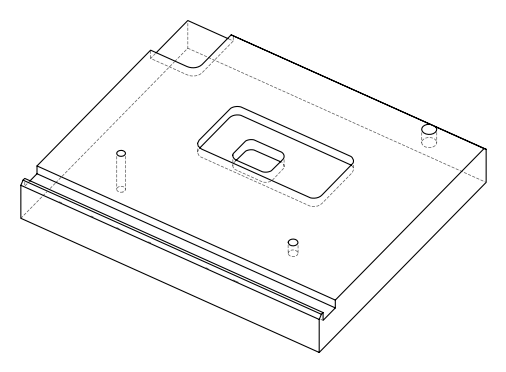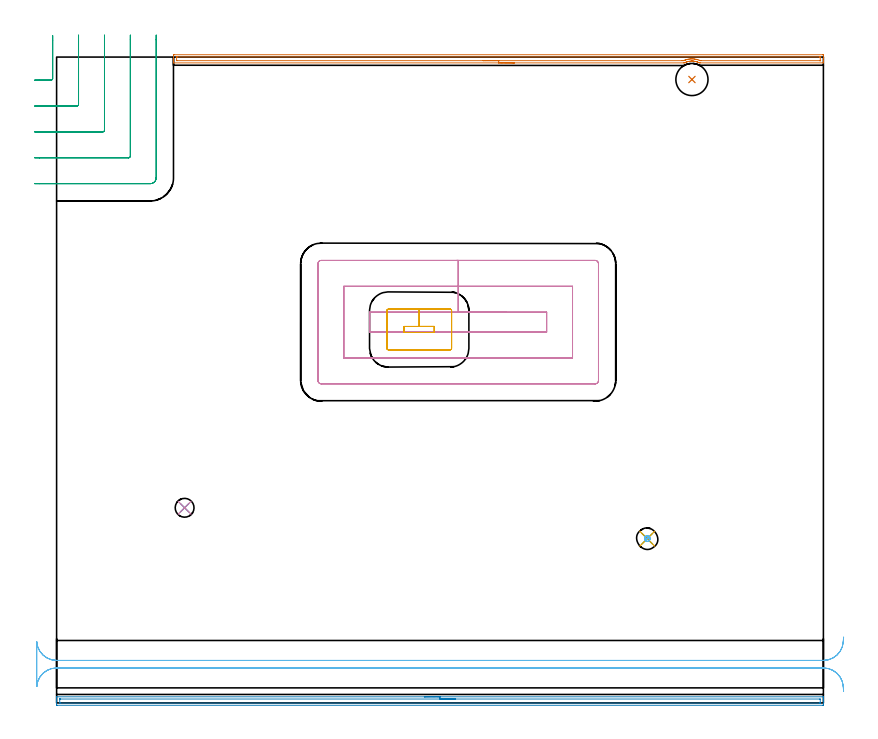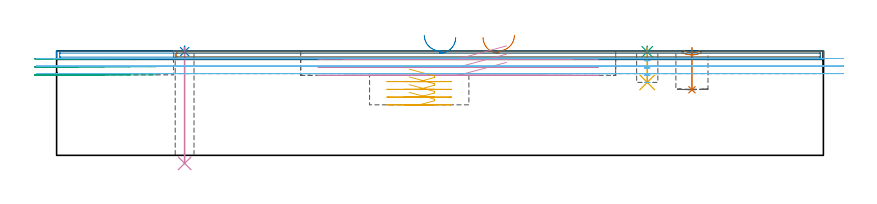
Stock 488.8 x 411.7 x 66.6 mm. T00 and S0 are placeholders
(PLAN: 12 operations, 6 tool changes, 35.3 min)
(1 INDEXABLE_INSERT_DRILL_BLIND_HOLE_FROM_SOLID | STEP1POCKET | NXT0302_012 | 0.11 min | 8092 mm3)
(2 SPOT_DRILL | STEP1HOLE | NXT0321_9005460120000 | 0.03 min | 3 mm3)
(3 SPOT_DRILL_1 | STEP1POCKET_1 | NXT0321_9005460120000 | 0.03 min | 0 mm3)
(4 DRILL_THROUGH_HOLE_INTO_CENTER | STEP1HOLE | UGT0301_515 | 0.3 min | 7496 mm3)
(5 DRILL_BLIND_HOLE_INTO_CENTER | STEP1POCKET_1 | UGT0301_515 | 0.09 min | 1990 mm3)
(6 MILL_ROUGH_BLIND_HOLE_CONTOUR | STEP1POCKET_1 | NXT0201_013 | Spiral | 0.35 min | 880 mm3)
(7 AREA_MILL | FG_CHAMFER_SURFACE | UGT0205_001 | 6.82 min | 5640 mm3)
(8 AREA_MILL_1 | FG_CHAMFER_SURFACE_1 | UGT0205_001 | 8.01 min | 7128 mm3)
(9 MILL_CORNER_NOTCH_RECTANGULAR | CORNER_NOTCH_RECTANGULAR | UGT0201_105 | Follow Part, ap 5.5, ae 75% | 3.52 min | 103764 mm3)
(10 MILL_RECTANGULAR_POCKET | POCKET_RECTANGULAR_STRAIGHT | UGT0201_105 | Follow Part, ap 5.5, ae 75% | 7.47 min | 313196 mm3)
(11 MILL_RECTANGULAR_POCKET_1 | POCKET_RECTANGULAR_STRAIGHT_1 | UGT0201_105 | Follow Part, ap 5.5, ae 75% | 2.03 min | 54667 mm3)
(12 MILL_RECTANGULAR_SLOT | SLOT_RECTANGULAR | UGT0201_109 | Follow Part, ap 6.35, ae 75% | 6.58 min | 214172 mm3)
(TOOL NXT0302_012 | Index. Insert Drill 20.5mm [880-D2050L25-03] | D20.5 PA176 FL62 Z2)
(TOOL NXT0321_9005460120000 | NC Spot Drill, 142deg, 12mm, Carbide, Uncoated | D12 PA142 FL30 Z2)
(TOOL UGT0301_515 | Carbide Drill 12.0 mm | D12 PA118 FL101 Z2)
(TOOL NXT0201_013 | ENDMILL 10mm | D10 FL30 Z4)
(TOOL UGT0205_001 | Chamfer Mill 20 x 3 x 45 deg. | D20 FL50 Z2)
(TOOL UGT0201_105 | End Mill 22 mm | D22 FL25 Z2)
(TOOL UGT0201_109 | End Mill 25.4 mm | D25.4 FL25 Z2)
(OP 1 INDEXABLE_INSERT_DRILL_BLIND_HOLE_FROM_SOLID)
G17 G21 G94 G90
T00 M6
G54
G17 G0 G90 X405. Y397.4 S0 M3
G43 Z76.6 H1
G94 G81 G98 Z41.8 F250. R68.6
G80
M5
M2
(OP 2 SPOT_DRILL)
G17 G21 G94 G90
T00 M6
G54
G17 G0 G90 X81.6 Y124.4 S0 M3
G43 Z76.6 H0
G94 G81 G98 Z66.084 F250. R69.6
G80
M5
M2
(OP 3 SPOT_DRILL_1)
G17 G21 G94 G90
T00 M6
G54
G17 G0 G90 X376.5 Y104.7 S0 M3
G43 Z76.6 H0
G94 G81 G98 Z66.019 F250. R69.6
G80
M5
M2
(OP 4 DRILL_THROUGH_HOLE_INTO_CENTER)
G17 G21 G94 G90
T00 M6
G54
G17 G0 G90 X81.6 Y124.4 S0 M3
G43 Z76.6 H0
G94 G73 G98 Z-5.105 F250. Q11.951 R68.6
G80
M5
M2
(OP 5 DRILL_BLIND_HOLE_INTO_CENTER)
G17 G21 G94 G90
T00 M6
G54
G17 G0 G90 X376.5 Y104.7 S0 M3
G43 Z76.6 H0
G94 G81 G98 Z46.5 F250. R68.6
G80
M5
M2
(OP 6 MILL_ROUGH_BLIND_HOLE_CONTOUR)
G17 G21 G94 G90
T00 M6
G54
G17 G0 G90 X376.5 Y104.7 S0 M3
G43 Z76.6 H0
Z64.98
G94 G3 X377.091 Y105.859 R0.73 F250.
X375.471 Y106.116 R1.159
X375.084 Y103.671 R1.75
X375.471 Y106.116 R-1.75
X375.278 Y104.894 R0.875
X376.5 Y104.7 R0.875
G0 Z60.36
G3 X377.091 Y105.859 R0.73
X375.471 Y106.116 R1.159
X375.084 Y103.671 R1.75
X375.471 Y106.116 R-1.75
X375.278 Y104.894 R0.875
X376.5 Y104.7 R0.875
G0 Z55.74
G3 X377.091 Y105.859 R0.73
X375.471 Y106.116 R1.159
X375.084 Y103.671 R1.75
X375.471 Y106.116 R-1.75
X375.278 Y104.894 R0.875
X376.5 Y104.7 R0.875
G0 Z51.12
G3 X377.091 Y105.859 R0.73
X375.471 Y106.116 R1.159
X375.084 Y103.671 R1.75
X375.471 Y106.116 R-1.75
X375.278 Y104.894 R0.875
X376.5 Y104.7 R0.875
G0 Z46.5
G3 X377.091 Y105.859 R0.73
X375.471 Y106.116 R1.159
X375.084 Y103.671 R1.75
X375.471 Y106.116 R-1.75
X375.278 Y104.894 R0.875
X376.5 Y104.7 R0.875
G0 Z76.6
M5
M2
(OP 7 AREA_MILL)
G17 G21 G94 G90
T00 M6
G54
G17 G0 G90 X291.832 Y408. S1061 M3
G43 Z76.6 H0
G94 G1 X291.794 Z75.728 F250.
X291.68 Z74.863
X291.491 Z74.012
X291.229 Z73.18
X290.895 Z72.374
X290.492 Z71.6
X290.023 Z70.864
X289.492 Z70.172
X288.903 Z69.529
X288.26 Z68.94
X287.568 Z68.408
X286.832 Z67.94
X286.058 Z67.537
X285.252 Z67.203
X284.42 Z66.941
X283.568 Z66.752
X282.703 Z66.638
X281.832 Z66.6
X74.681
X74.51 Y408.002 Z66.588
X74.502 Y408.162 Z66.431
X74.5 Y408.327 Z66.273
Y408.573 Z66.026
Y409.283 Z65.312
Y410.516 Z64.081
Y411.039 Z63.555
Y411.655 Z62.94
Y411.917 Z62.678
Y412.534 Z62.062
X74.503 Y412.795 Z61.801
X74.51 Y413.192 Z61.405
X74.719 Y413.196 Z61.402
X75.128 Y413.2 Z61.4
X488.172 Y413.199 Z61.401
X488.581 Y413.196 Z61.402
X488.79 Y413.192 Z61.405
X488.8 Y412.795 Z61.801
Y411.039 Z63.555
Y409.638 Z64.959
Y409.283 Z65.312
Y408.573 Z66.026
Y408.327 Z66.273
X488.798 Y408.162 Z66.431
X488.79 Y408.002 Z66.589
X488.619 Y408. Z66.6
X410.391
X409.703 Y408.002 Z66.587
X409.497 Y408.106 Z66.493
X409.439 Y408.135 Z66.465
X408.994 Y408.332 Z66.268
X408.812 Y408.405 Z66.194
X408.603 Y408.486 Z66.108
X408.545 Y408.51 Z66.086
X408.285 Y408.603 Z65.996
X408.114 Y408.664 Z65.935
X407.652 Y408.796 Z65.804
X407.206 Y408.905 Z65.695
X406.758 Y408.992 Z65.606
X406.312 Y409.06 Z65.539
X406.067 Y409.085 Z65.511
X405.921 Y409.1 Z65.494
X405.864 Y409.107 Z65.489
X405.552 Y409.127 Z65.471
X405.465 Y409.131 Z65.462
X405.418 Y409.135 Z65.46
X405.333 Y409.138 Z65.459
X405.284 Y409.139 Z65.457
X404.971 Y409.148 Z65.451
X404.811 Y409.143 Z65.455
X404.663 Y409.134
X404.496 Y409.13 Z65.464
X404.077 Y409.102 Z65.495
X403.845 Y409.077 Z65.523
X403.63 Y409.053 Z65.547
X403.183 Y408.982 Z65.617
X402.736 Y408.89 Z65.708
X402.436 Y408.815 Z65.783
X402.29 Y408.779 Z65.819
X401.886 Y408.663 Z65.935
X401.677 Y408.588 Z66.01
X401.451 Y408.506 Z66.089
X401.396 Y408.487 Z66.109
X401.288 Y408.445 Z66.155
X401.19 Y408.405 Z66.194
X401.004 Y408.327 Z66.268
X400.947 Y408.305 Z66.292
X400.648 Y408.172 Z66.428
X400.5 Y408.105 Z66.495
X400.28 Y408.001 Z66.585
X399.663 Y408. Z66.6
X281.832
Y409.414 Z65.186
X76.916 Y409.415 Z65.185
X76.78 Y409.416 Z65.184
X76.554 Y409.421 Z65.179
X76.509 Y409.425 Z65.175
X76.505 Y409.457 Z65.143
X76.503 Y409.491 Z65.109
X76.5 Y409.691 Z64.909
Y411.583 Z63.017
X76.502 Y411.692 Z62.908
X76.506 Y411.764 Z62.836
X76.51 Y411.78 Z62.82
X76.514 Y411.782 Z62.818
X76.536 Y411.784 Z62.816
X76.916 Y411.786 Z62.814
X77.05
X486.384 Y411.785 Z62.815
X486.52 Y411.784 Z62.816
X486.746 Y411.779 Z62.821
X486.791 Y411.775 Z62.825
X486.795 Y411.743 Z62.857
X486.797 Y411.709 Z62.891
X486.8 Y411.509 Z63.091
Y409.617 Z64.983
X486.798 Y409.508 Z65.092
X486.794 Y409.436 Z65.164
X486.79 Y409.42 Z65.18
X486.786 Y409.418 Z65.182
X486.764 Y409.416 Z65.184
X486.384 Y409.414 Z65.186
X486.25
X411.151 Y409.415 Z65.185
X410.391 Y409.42 Z65.18
X410.327 Y409.421 Z65.179
X410.205 Y409.466 Z65.134
X409.497 Y409.748 Z64.852
X408.77 Y409.997 Z64.603
X408.603 Y410.045 Z64.555
X408.18 Y410.161 Z64.439
X407.709 Y410.268 Z64.332
X407.571 Y410.296 Z64.304
X406.815 Y410.423 Z64.177
X406.508 Y410.463 Z64.137
X405.921 Y410.518 Z64.082
X405.533 Y410.542 Z64.058
X405.027 Y410.555 Z64.045
X404.634 Y410.547 Z64.053
X404.133 Y410.522 Z64.078
X403.792 Y410.496 Z64.104
X403.239 Y410.432 Z64.168
X403. Y410.395 Z64.205
X402.345 Y410.278 Z64.322
X402.246 Y410.258 Z64.342
X401.819 Y410.161 Z64.439
X401.527 Y410.086 Z64.514
X401.494 Y410.077 Z64.523
X401.451 Y410.065 Z64.535
X401.107 Y409.959 Z64.641
X400.849 Y409.874 Z64.726
X400.725 Y409.831 Z64.769
X400.557 Y409.769 Z64.831
X400.202 Y409.632 Z64.968
X399.663 Y409.421 Z65.179
X399.524 Y409.419 Z65.181
X398.769 Y409.415 Z65.185
X398.635 Y409.414 Z65.186
X281.832
X280.96 Z65.224
X280.095 Z65.338
X279.244 Z65.527
X278.412 Z65.789
X277.606 Z66.123
X276.832 Z66.526
X276.096 Z66.994
X275.404 Z67.525
X274.761 Z68.115
X274.171 Z68.758
X273.64 Z69.45
X273.172 Z70.186
X272.769 Z70.96
X272.435 Z71.766
X272.173 Z72.598
X271.984 Z73.449
X271.87 Z74.314
X271.832 Z75.186
G0 Z76.6
M5
M2
(OP 8 AREA_MILL_1)
G17 G21 G94 G90
T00 M6
G54
G17 G0 G90 X234.4 Y3.9 S1061 M3
G43 Z76.6 H0
G94 G1 X234.438 Z75.728 F250.
X234.552 Z74.863
X234.741 Z74.012
X235.003 Z73.18
X235.337 Z72.374
X235.74 Z71.6
X236.208 Z70.864
X236.74 Z70.172
X237.329 Z69.529
X237.972 Z68.94
X238.664 Z68.408
X239.4 Z67.94
X240.174 Z67.537
X240.98 Z67.203
X241.812 Z66.941
X242.664 Z66.752
X243.528 Z66.638
X244.4 Z66.6
X488.633
X488.791 Y3.897 Z66.588
X488.793 Y3.883 Z66.574
X488.8 Y3.535 Z66.234
Y3.186 Z65.885
Y2.526 Z65.221
Y1.312 Z64.009
Y0.758 Z63.452
Y-0.733 Z61.963
X488.797 Y-1.01 Z61.685
X488.791 Y-1.491 Z61.205
X488.676 Y-1.494 Z61.203
X488.187 Y-1.5 Z61.2
X0.613
X0.124 Y-1.494 Z61.203
X0.009 Y-1.491 Z61.205
X0. Y-1.01 Z61.685
Y0.758 Z63.452
Y1.312 Z64.009
Y1.642 Z64.338
Y2.197 Z64.893
Y2.526 Z65.221
Y3.535 Z66.234
X0.007 Y3.883 Z66.574
X0.009 Y3.897 Z66.588
X0.167 Y3.9 Z66.6
X244.4
Y2.486 Z65.186
X486.443 Y2.485 Z65.185
X486.79 Y2.474 Z65.174
X486.795 Y2.366 Z65.066
X486.799 Y2.132 Z64.832
X486.8 Y0.363 Z63.063
X486.793 Y-0.032 Z62.668
X486.79 Y-0.079 Z62.621
X486.773 Y-0.082 Z62.618
X486.72 Y-0.085 Z62.615
X486.614 Y-0.086 Z62.614
X486.401
X2.357 Y-0.085 Z62.615
X2.01 Y-0.074 Z62.626
X2.005 Y0.034 Z62.734
X2.001 Y0.268 Z62.968
Y2.037 Z64.737
X2.007 Y2.432 Z65.132
X2.01 Y2.479 Z65.179
X2.027 Y2.482 Z65.182
X2.08 Y2.485 Z65.185
X2.186 Y2.486 Z65.186
X2.399
X244.4
X245.272 Z65.224
X246.136 Z65.338
X246.988 Z65.526
X247.82 Z65.789
X248.626 Z66.123
X249.4 Z66.525
X250.136 Z66.994
X250.828 Z67.525
X251.471 Z68.115
X252.06 Z68.758
X252.592 Z69.45
X253.06 Z70.186
X253.463 Z70.96
X253.797 Z71.766
X254.059 Z72.598
X254.248 Z73.449
X254.362 Z74.314
X254.4 Z75.186
G0 Z76.6
M5
M2
(OP 9 MILL_CORNER_NOTCH_RECTANGULAR)
G17 G21 G94 G90
T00 M6
G54
G17 G0 G90 X-14. Y397. S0 M3
G43 Z76.74 H0
Z61.593
G94 G1 X-11. F250.
X-3.593 F500.
G3 X-2.5 Y398.093 R1.1
G1 Y422.412
Y425.412 F250.
G0 Z76.74
X-14. Y380.5
Z61.593
G1 X-11.
X12.906 F500.
G3 X14. Y381.594 R1.1
G1 Y422.7
Y425.7 F250.
G0 Z76.74
X-14. Y364.
Z61.593
G1 X-11.
X29.406 F500.
G3 X30.5 Y365.094 R1.1
G1 Y422.7
Y425.7 F250.
G0 Z76.74
X-14. Y347.5
Z61.593
G1 X-11.
X45.906 F500.
G3 X47. Y348.594 R1.1
G1 Y422.7
Y425.7 F250.
G0 Z76.74
X-14. Y331.
Z61.593
G1 X-11.
X59.7 F500.
G3 X63.5 Y334.8 R3.8
G1 Y422.7
Y425.7 F250.
G0 Z76.74
X-14. Y397.
Z56.447
G1 X-11.
X-3.594 F500.
G3 X-2.5 Y398.094 R1.1
G1 Y422.412
Y425.412 F250.
G0 Z76.74
X-14. Y380.5
Z56.447
G1 X-11.
X12.906 F500.
G3 X14. Y381.594 R1.1
G1 Y422.7
Y425.7 F250.
G0 Z76.74
X-14. Y364.
Z56.447
G1 X-11.
X29.406 F500.
G3 X30.5 Y365.094 R1.1
G1 Y422.7
Y425.7 F250.
G0 Z76.74
X-14. Y347.5
Z56.447
G1 X-11.
X45.905 F500.
G3 X47. Y348.594 R1.1
G1 Y422.7
Y425.7 F250.
G0 Z76.74
X-14. Y331.
Z56.447
G1 X-11.
X59.7 F500.
G3 X63.5 Y334.8 R3.8
G1 Y422.7
Y425.7 F250.
G0 Z76.74
X-14. Y397.
Z51.3
G1 X-11.
X-3.594 F500.
G3 X-2.5 Y398.094 R1.1
G1 Y422.412
Y425.412 F250.
G0 Z76.74
X-14. Y380.5
Z51.3
G1 X-11.
X12.906 F500.
G3 X14. Y381.594 R1.1
G1 Y422.7
Y425.7 F250.
G0 Z76.74
X-14. Y364.
Z51.3
G1 X-11.
X29.406 F500.
G3 X30.5 Y365.094 R1.1
G1 Y422.7
Y425.7 F250.
G0 Z76.74
X-14. Y347.5
Z51.3
G1 X-11.
X45.905 F500.
G3 X47. Y348.594 R1.1
G1 Y422.7
Y425.7 F250.
G0 Z76.74
X-14. Y331.
Z51.3
G1 X-11.
X59.7 F500.
G3 X63.5 Y334.8 R3.8
G1 Y422.7
Y425.7 F250.
G0 Z76.74
M5
M2
(OP 10 MILL_RECTANGULAR_POCKET)
G17 G21 G94 G90
T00 M6
G54
G17 G0 G90 X286.777 Y249.1 S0 M3
G43 Z76.74 H0
Z69.74
G94 G1 X256. Z61.493 F250.
X199.6 F500.
Y236.4
X312.4
Y249.1
X256.
Y265.6
X183.1
Y219.9
X328.9
Y265.6
X256.
Y282.1
X168.7
G3 X166.6 Y280. R2.1
G1 Y205.5
G3 X168.7 Y203.4 R2.1
G1 X343.3
G3 X345.4 Y205.5 R2.1
G1 Y280.
G3 X343.3 Y282.1 R2.1
G1 X256.
X255.
G0 X286.777 Y249.1 Z64.493
G1 X256. Z56.247 F250.
X199.6 F500.
Y236.4
X312.4
Y249.1
X256.
Y265.6
X183.1
Y219.9
X328.9
Y265.6
X256.
Y282.1
X168.7
G3 X166.6 Y280. R2.1
G1 Y205.5
G3 X168.7 Y203.4 R2.1
G1 X343.3
G3 X345.4 Y205.5 R2.1
G1 Y280.
G3 X343.3 Y282.1 R2.1
G1 X256.
X255.
G0 X286.777 Y249.1 Z59.247
G1 X256. Z51. F250.
X199.6 F500.
Y236.4
X312.4
Y249.1
X256.
Y265.6
X183.1
Y219.9
X328.9
Y265.6
X256.
Y282.1
X168.7
G3 X166.6 Y280. R2.1
G1 Y205.5
G3 X168.7 Y203.4 R2.1
G1 X343.3
G3 X345.4 Y205.5 R2.1
G1 Y280.
G3 X343.3 Y282.1 R2.1
G1 X256.
X255.
G0 Z76.74
M5
M2
(OP 11 MILL_RECTANGULAR_POCKET_1)
G17 G21 G94 G90
T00 M6
G54
G17 G0 G90 X224.739 Y236.1 S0 M3
G43 Z76.74 H0
Z54.937
G94 G1 X240.8 Z50.634 F250.
Y240. Z49.589
X231.15 Z47.003
X221.5 F500.
Y236.1
X240.8
Y240.
X231.15
Y251.
X211.5
G3 X210.5 Y250. R1.
G1 Y226.1
G3 X211.5 Y225.1 R1.
G1 X250.8
G3 X251.8 Y226.1 R1.
G1 Y250.
G3 X250.8 Y251. R1.
G1 X231.15
X230.15
G0 X224.739 Y236.1 Z50.003
G1 X240.8 Z45.699 F250.
Y240. Z44.654
X231.15 Z42.069
X221.5 F500.
Y236.1
X240.8
Y240.
X231.15
Y251.
X211.5
G3 X210.5 Y250. R1.
G1 Y226.1
G3 X211.5 Y225.1 R1.
G1 X250.8
G3 X251.8 Y226.1 R1.
G1 Y250.
G3 X250.8 Y251. R1.
G1 X231.15
X230.15
G0 X224.739 Y236.1 Z45.069
G1 X240.8 Z40.765 F250.
Y240. Z39.72
X231.15 Z37.134
X221.5 F500.
Y236.1
X240.8
Y240.
X231.15
Y251.
X211.5
G3 X210.5 Y250. R1.
G1 Y226.1
G3 X211.5 Y225.1 R1.
G1 X250.8
G3 X251.8 Y226.1 R1.
G1 Y250.
G3 X250.8 Y251. R1.
G1 X231.15
X230.15
G0 X224.739 Y236.1 Z40.134
G1 X240.8 Z35.831 F250.
Y240. Z34.786
X231.15 Z32.2
X221.5 F500.
Y236.1
X240.8
Y240.
X231.15
Y251.
X211.5
G3 X210.5 Y250. R1.
G1 Y226.1
G3 X211.5 Y225.1 R1.
G1 X250.8
G3 X251.8 Y226.1 R1.
G1 Y250.
G3 X250.8 Y251. R1.
G1 X231.15
X230.15
G0 Z76.74
M5
M2
(OP 12 MILL_RECTANGULAR_SLOT)
G17 G21 G94 G90
T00 M6
G54
G17 G0 G90 X501.676 Y41.92 S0 M3
G43 Z76.74 H0
Z61.767
G94 G1 X501.47 Y38.927 F250.
G2 X488.8 Y27.1 R12.7 F500.
G1 X0.
G2 X-12.67 Y38.928 R12.7
G1 X-12.7
Y10.472
X-12.67
G2 X0. Y22.3 R12.7
G1 X488.8
G2 X501.47 Y10.473 R12.7
G1 X501.676 Y7.48 F250.
G0 Y41.92 Z56.933
G1 X501.47 Y38.927
G2 X488.8 Y27.1 R12.7 F500.
G1 X0.
G2 X-12.67 Y38.928 R12.7
G1 X-12.7
Y10.472
X-12.67
G2 X0. Y22.3 R12.7
G1 X488.8
G2 X501.47 Y10.473 R12.7
G1 X501.676 Y7.48 F250.
G0 Y41.92 Z52.1
G1 X501.47 Y38.927
G2 X488.8 Y27.1 R12.7 F500.
G1 X0.
G2 X-12.67 Y38.928 R12.7
G1 X-12.7
Y10.472
X-12.67
G2 X0. Y22.3 R12.7
G1 X488.8
G2 X501.47 Y10.473 R12.7
G1 X501.676 Y7.48 F250.
G0 Z76.74
M5
M2
